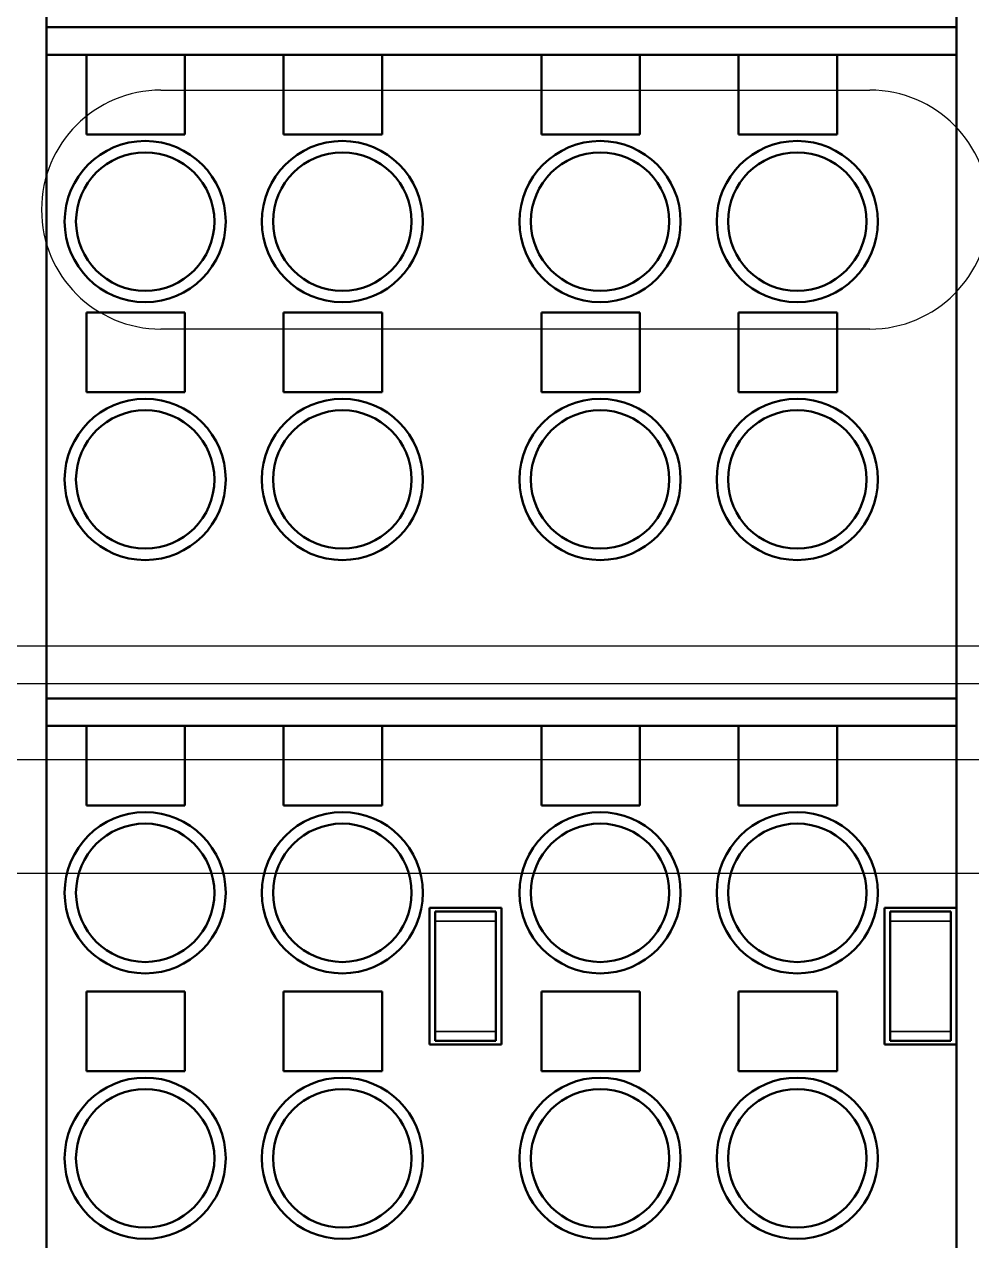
# Model space of a CAD drawing. Header units: inches. Extents: x 17 to 3130, y 15 to 659.
# Drawn here: x 1939.86 to 1964.85, y 209.36 to 241.43 of the extents above; entities that cross this region are included whole.
import ezdxf

# ---------------------------------------------------------------- set-up
doc = ezdxf.new("R2010")
doc.units = ezdxf.units.IN
doc.header["$MEASUREMENT"] = 0
doc.layers.add('Sichtbar (ISO)', color=7, linetype='Continuous', lineweight=50)
doc.layers.add('Sichtbar schmal (ISO)', color=7, linetype='Continuous', lineweight=35)

msp = doc.modelspace()

# ---------------------------------------------------------------- linework, layer by layer
at = {"color": 7, "linetype": 'Continuous', "lineweight": 25}
for p, q in [((1943.46321, 239.69604), (1962.16321, 239.69604)), ((1962.16321, 233.39604), (1943.46321, 233.39604)), ((1828.38821, 225.04604), (2076.44904, 225.04604)), ((1828.38821, 224.04604), (2076.4584, 224.04604)), ((1828.38821, 222.04604), (2076.4771, 222.04604)), ((1828.38821, 219.04604), (2076.50516, 219.04604))]:
    msp.add_line(p, q, dxfattribs=at)
for centre, start, end in [((1943.46321, 236.54604), 90, 270), ((1962.16321, 236.54604), 270, 90)]:
    msp.add_arc(centre, 3.15, start, end, dxfattribs=at)
at = {"layer": 'Sichtbar (ISO)'}
for p, q in [((1940.44763, 248.03056), (1940.44763, 241.3585)), ((1964.44763, 241.3585), (1964.44763, 248.03056)), ((1940.44763, 241.3585), (1940.44763, 240.63056)), ((1940.44763, 241.3585), (1964.44763, 241.3585)), ((1964.44763, 240.63056), (1964.44763, 241.3585)), ((1940.44763, 240.63056), (1940.44763, 223.6585)), ((1940.44763, 240.63056), (1941.49763, 240.63056)), ((1941.49763, 240.63056), (1944.09763, 240.63056)), ((1941.49763, 238.53056), (1941.49763, 240.63056)), ((1944.09763, 240.63056), (1944.09763, 238.53056)), ((1944.09763, 240.63056), (1946.69763, 240.63056)), ((1946.69763, 240.63056), (1949.29763, 240.63056)), ((1946.69763, 238.53056), (1946.69763, 240.63056)), ((1949.29763, 240.63056), (1949.29763, 238.53056)), ((1949.29763, 240.63056), (1953.49763, 240.63056)), ((1953.49763, 240.63056), (1956.09763, 240.63056)), ((1953.49763, 238.53056), (1953.49763, 240.63056)), ((1956.09763, 240.63056), (1956.09763, 238.53056)), ((1956.09763, 240.63056), (1958.69763, 240.63056)), ((1958.69763, 240.63056), (1961.29763, 240.63056)), ((1958.69763, 238.53056), (1958.69763, 240.63056)), ((1961.29763, 240.63056), (1961.29763, 238.53056)), ((1961.29763, 240.63056), (1964.44763, 240.63056)), ((1964.44763, 223.6585), (1964.44763, 240.63056)), ((1944.09763, 238.53056), (1941.49763, 238.53056)), ((1949.29763, 238.53056), (1946.69763, 238.53056)), ((1956.09763, 238.53056), (1953.49763, 238.53056)), ((1961.29763, 238.53056), (1958.69763, 238.53056)), ((1941.49763, 233.83056), (1944.09763, 233.83056)), ((1941.49763, 231.73056), (1941.49763, 233.83056)), ((1944.09763, 233.83056), (1944.09763, 231.73056)), ((1946.69763, 233.83056), (1949.29763, 233.83056)), ((1946.69763, 231.73056), (1946.69763, 233.83056)), ((1949.29763, 233.83056), (1949.29763, 231.73056)), ((1953.49763, 233.83056), (1956.09763, 233.83056)), ((1953.49763, 231.73056), (1953.49763, 233.83056)), ((1956.09763, 233.83056), (1956.09763, 231.73056)), ((1958.69763, 233.83056), (1961.29763, 233.83056)), ((1958.69763, 231.73056), (1958.69763, 233.83056)), ((1961.29763, 233.83056), (1961.29763, 231.73056)), ((1944.09763, 231.73056), (1941.49763, 231.73056)), ((1949.29763, 231.73056), (1946.69763, 231.73056)), ((1956.09763, 231.73056), (1953.49763, 231.73056)), ((1961.29763, 231.73056), (1958.69763, 231.73056)), ((1940.44763, 223.6585), (1940.44763, 222.93056)), ((1940.44763, 223.6585), (1964.44763, 223.6585)), ((1964.44763, 222.93056), (1964.44763, 223.6585)), ((1940.44763, 222.93056), (1940.44763, 206.1585)), ((1940.44763, 222.93056), (1941.49763, 222.93056)), ((1941.49763, 222.93056), (1944.09763, 222.93056)), ((1941.49763, 220.83056), (1941.49763, 222.93056)), ((1944.09763, 222.93056), (1944.09763, 220.83056)), ((1944.09763, 222.93056), (1946.69763, 222.93056)), ((1946.69763, 222.93056), (1949.29763, 222.93056)), ((1946.69763, 220.83056), (1946.69763, 222.93056)), ((1949.29763, 222.93056), (1949.29763, 220.83056)), ((1949.29763, 222.93056), (1953.49763, 222.93056)), ((1953.49763, 222.93056), (1956.09763, 222.93056)), ((1953.49763, 220.83056), (1953.49763, 222.93056)), ((1956.09763, 222.93056), (1956.09763, 220.83056)), ((1956.09763, 222.93056), (1958.69763, 222.93056)), ((1958.69763, 222.93056), (1961.29763, 222.93056)), ((1958.69763, 220.83056), (1958.69763, 222.93056)), ((1961.29763, 222.93056), (1961.29763, 220.83056)), ((1961.29763, 222.93056), (1964.44763, 222.93056)), ((1964.44763, 218.13056), (1964.44763, 222.93056)), ((1944.09763, 220.83056), (1941.49763, 220.83056)), ((1949.29763, 220.83056), (1946.69763, 220.83056)), ((1956.09763, 220.83056), (1953.49763, 220.83056)), ((1961.29763, 220.83056), (1958.69763, 220.83056)), ((1950.54763, 218.13056), (1952.44763, 218.13056)), ((1950.54763, 214.53056), (1950.54763, 218.13056)), ((1952.44763, 218.13056), (1952.44763, 214.53056)), ((1962.54763, 218.13056), (1964.44763, 218.13056)), ((1962.54763, 214.53056), (1962.54763, 218.13056)), ((1964.44763, 218.13056), (1964.44763, 214.53056)), ((1950.69763, 217.78556), (1950.69763, 218.03556)), ((1950.69763, 218.03556), (1952.29763, 218.03556)), ((1952.29763, 217.78556), (1952.29763, 218.03556)), ((1962.69763, 217.78556), (1962.69763, 218.03556)), ((1962.69763, 218.03556), (1964.29763, 218.03556)), ((1964.29763, 217.78556), (1964.29763, 218.03556)), ((1950.69763, 217.78556), (1950.69763, 214.87556)), ((1952.29763, 217.78556), (1952.29763, 214.87556)), ((1962.69763, 217.78556), (1962.69763, 214.87556)), ((1964.29763, 217.78556), (1964.29763, 214.87556)), ((1941.49763, 215.93056), (1944.09763, 215.93056)), ((1941.49763, 213.83056), (1941.49763, 215.93056)), ((1944.09763, 215.93056), (1944.09763, 213.83056)), ((1946.69763, 215.93056), (1949.29763, 215.93056)), ((1946.69763, 213.83056), (1946.69763, 215.93056)), ((1949.29763, 215.93056), (1949.29763, 213.83056)), ((1953.49763, 215.93056), (1956.09763, 215.93056)), ((1953.49763, 213.83056), (1953.49763, 215.93056)), ((1956.09763, 215.93056), (1956.09763, 213.83056)), ((1958.69763, 215.93056), (1961.29763, 215.93056)), ((1958.69763, 213.83056), (1958.69763, 215.93056)), ((1961.29763, 215.93056), (1961.29763, 213.83056)), ((1950.69763, 214.62556), (1950.69763, 214.87556)), ((1950.69763, 214.62556), (1952.29763, 214.62556)), ((1952.29763, 214.62556), (1952.29763, 214.87556)), ((1962.69763, 214.62556), (1962.69763, 214.87556)), ((1962.69763, 214.62556), (1964.29763, 214.62556)), ((1964.29763, 214.62556), (1964.29763, 214.87556)), ((1952.44763, 214.53056), (1950.54763, 214.53056)), ((1964.44763, 214.53056), (1962.54763, 214.53056)), ((1964.44763, 206.1585), (1964.44763, 214.53056)), ((1944.09763, 213.83056), (1941.49763, 213.83056)), ((1949.29763, 213.83056), (1946.69763, 213.83056)), ((1956.09763, 213.83056), (1953.49763, 213.83056)), ((1961.29763, 213.83056), (1958.69763, 213.83056))]:
    msp.add_line(p, q, dxfattribs=at)
for centre, radius in [((1943.04763, 236.23056), 2.125), ((1948.24763, 236.23056), 2.125), ((1955.04763, 236.23056), 2.125), ((1960.24763, 236.23056), 2.125), ((1943.04763, 236.23056), 1.825), ((1948.24763, 236.23056), 1.825), ((1955.04763, 236.23056), 1.825), ((1960.24763, 236.23056), 1.825), ((1943.04763, 229.43056), 2.125), ((1948.24763, 229.43056), 2.125), ((1955.04763, 229.43056), 2.125), ((1960.24763, 229.43056), 2.125), ((1943.04763, 229.43056), 1.825), ((1948.24763, 229.43056), 1.825), ((1955.04763, 229.43056), 1.825), ((1960.24763, 229.43056), 1.825), ((1943.04763, 218.53056), 2.125), ((1943.04763, 218.53056), 1.825), ((1948.24763, 218.53056), 2.125), ((1948.24763, 218.53056), 1.825), ((1955.04763, 218.53056), 2.125), ((1955.04763, 218.53056), 1.825), ((1960.24763, 218.53056), 2.125), ((1960.24763, 218.53056), 1.825), ((1943.04763, 211.53056), 2.125), ((1948.24763, 211.53056), 2.125), ((1955.04763, 211.53056), 2.125), ((1960.24763, 211.53056), 2.125), ((1943.04763, 211.53056), 1.825), ((1948.24763, 211.53056), 1.825), ((1955.04763, 211.53056), 1.825), ((1960.24763, 211.53056), 1.825)]:
    msp.add_circle(centre, radius, dxfattribs=at)
at = {"layer": 'Sichtbar schmal (ISO)'}
for p, q in [((1952.29763, 217.78556), (1950.69763, 217.78556)), ((1964.29763, 217.78556), (1962.69763, 217.78556)), ((1952.29763, 214.87556), (1950.69763, 214.87556)), ((1964.29763, 214.87556), (1962.69763, 214.87556))]:
    msp.add_line(p, q, dxfattribs=at)

doc.saveas('drawing.dxf')
